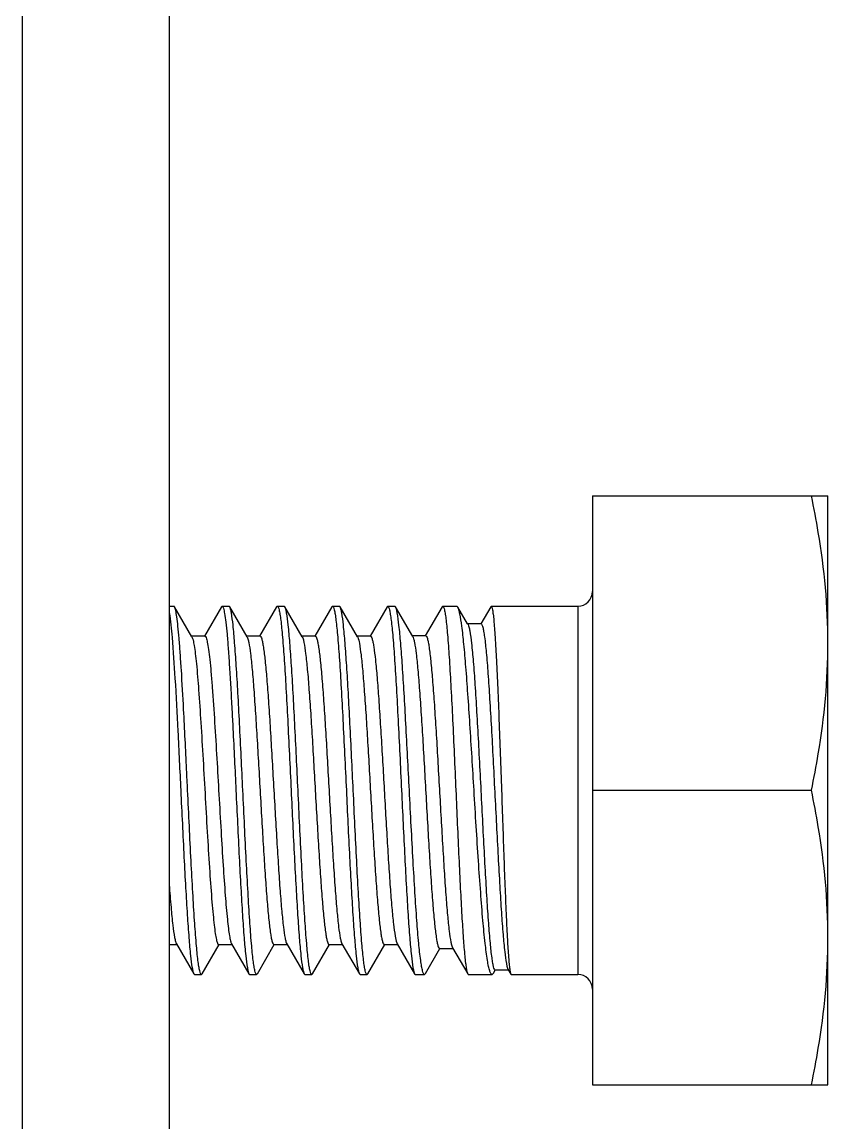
# Model space of a CAD drawing. Extents: x 54907 to 703237, y -798661 to -546661.
# Drawn here: x 385085.3 to 385366.9, y -577842.9 to -577458.3 of the extents above; entities that cross this region are included whole.
import ezdxf

# ---------------------------------------------------------------- set-up
doc = ezdxf.new("R2010")
doc.units = 0
doc.header["$LTSCALE"] = 1000
doc.header["$MEASUREMENT"] = 0

# ---------------------------------------------------------------- blocks, each defined once
blk = doc.blocks.new('gfhhrryyfd')
at = {"linetype": 'Continuous'}
for p, q in [((3703107.21, -1740966.17), (3703107.21, -1743821.07)), ((3703141.5, -1740966.17), (3703141.5, -1743821.07)), ((3703240.09, -1741177.27), (3703240.09, -1741314.43)), ((3703240.09, -1741177.27), (3703294.95, -1741177.27)), ((3703294.95, -1741314.43), (3703294.95, -1741177.27)), ((3703141.5, -1741202.99), (3703142.57, -1741202.99)), ((3703146.78, -1741210.1), (3703142.74, -1741203.13)), ((3703153.65, -1741203.13), (3703149.7, -1741209.93)), ((3703153.65, -1741203.13), (3703153.82, -1741202.99)), ((3703153.82, -1741202.99), (3703155.43, -1741202.99)), ((3703155.6, -1741203.13), (3703155.43, -1741202.99)), ((3703159.64, -1741210.1), (3703155.6, -1741203.13)), ((3703166.51, -1741203.13), (3703162.56, -1741209.93)), ((3703166.51, -1741203.13), (3703166.68, -1741202.99)), ((3703166.68, -1741202.99), (3703168.29, -1741202.99)), ((3703168.46, -1741203.13), (3703168.29, -1741202.99)), ((3703172.5, -1741210.1), (3703168.46, -1741203.13)), ((3703179.37, -1741203.13), (3703175.42, -1741209.93)), ((3703179.37, -1741203.13), (3703179.54, -1741202.99)), ((3703179.54, -1741202.99), (3703181.15, -1741202.99)), ((3703181.32, -1741203.13), (3703181.15, -1741202.99)), ((3703185.36, -1741210.1), (3703181.32, -1741203.13)), ((3703192.23, -1741203.13), (3703188.27, -1741209.93)), ((3703192.23, -1741203.13), (3703192.4, -1741202.99)), ((3703192.4, -1741202.99), (3703194.05, -1741202.99)), ((3703194.23, -1741203.14), (3703194.05, -1741202.99)), ((3703198.23, -1741210.04), (3703194.23, -1741203.14)), ((3703205.06, -1741203.12), (3703201.14, -1741209.86)), ((3703205.06, -1741203.12), (3703205.22, -1741202.99)), ((3703205.22, -1741202.99), (3703208.49, -1741202.99)), ((3703208.74, -1741203.2), (3703208.49, -1741202.99)), ((3703211.01, -1741207.11), (3703208.74, -1741203.2)), ((3703216.39, -1741203.08), (3703214.06, -1741207.07)), ((3703216.39, -1741203.08), (3703216.49, -1741202.99)), ((3703216.49, -1741202.99), (3703236.66, -1741202.99)), ((3703236.66, -1741202.99), (3703236.66, -1741288.71)), ((3703211.11, -1741207.27), (3703211.01, -1741207.11)), ((3703214.13, -1741207.11), (3703211.01, -1741207.11)), ((3703214.06, -1741207.07), (3703214.04, -1741207.11)), ((3703149.8, -1741209.93), (3703146.68, -1741209.93)), ((3703162.66, -1741209.93), (3703159.54, -1741209.93)), ((3703175.52, -1741209.93), (3703172.4, -1741209.93)), ((3703188.37, -1741209.93), (3703185.26, -1741209.93)), ((3703185.36, -1741210.1), (3703185.4, -1741210.18)), ((3703201.24, -1741209.86), (3703198.13, -1741209.86)), ((3703240.09, -1741245.85), (3703291.09, -1741245.85)), ((3703141.5, -1741281.77), (3703143.27, -1741281.77)), ((3703143.17, -1741281.6), (3703147.23, -1741288.57)), ((3703149.17, -1741288.57), (3703153.11, -1741281.77)), ((3703153.01, -1741281.77), (3703156.13, -1741281.77)), ((3703156.03, -1741281.6), (3703160.08, -1741288.57)), ((3703162.03, -1741288.57), (3703165.97, -1741281.77)), ((3703165.87, -1741281.77), (3703168.99, -1741281.77)), ((3703168.89, -1741281.6), (3703172.94, -1741288.57)), ((3703174.89, -1741288.57), (3703178.83, -1741281.77)), ((3703178.73, -1741281.77), (3703181.85, -1741281.77)), ((3703181.74, -1741281.6), (3703185.8, -1741288.57)), ((3703187.75, -1741288.57), (3703191.69, -1741281.77)), ((3703191.59, -1741281.77), (3703194.7, -1741281.77)), ((3703194.51, -1741281.4), (3703194.6, -1741281.6)), ((3703194.6, -1741281.6), (3703198.66, -1741288.57)), ((3703201.18, -1741288.53), (3703204.57, -1741282.69)), ((3703204.47, -1741282.69), (3703207.59, -1741282.69)), ((3703207.49, -1741282.52), (3703211.02, -1741288.6)), ((3703147.23, -1741288.57), (3703147.39, -1741288.71)), ((3703147.39, -1741288.71), (3703149, -1741288.71)), ((3703149.17, -1741288.57), (3703149, -1741288.71)), ((3703160.08, -1741288.57), (3703160.25, -1741288.71)), ((3703160.25, -1741288.71), (3703161.86, -1741288.71)), ((3703162.03, -1741288.57), (3703161.86, -1741288.71)), ((3703172.94, -1741288.57), (3703173.11, -1741288.71)), ((3703173.11, -1741288.71), (3703174.72, -1741288.71)), ((3703174.89, -1741288.57), (3703174.72, -1741288.71)), ((3703185.8, -1741288.57), (3703185.97, -1741288.71)), ((3703185.97, -1741288.71), (3703187.58, -1741288.71)), ((3703187.75, -1741288.57), (3703187.58, -1741288.71)), ((3703198.66, -1741288.57), (3703198.83, -1741288.71)), ((3703198.83, -1741288.71), (3703200.97, -1741288.71)), ((3703201.18, -1741288.53), (3703200.97, -1741288.71)), ((3703211.02, -1741288.6), (3703211.15, -1741288.71)), ((3703211.15, -1741288.71), (3703216.7, -1741288.71)), ((3703217, -1741288.45), (3703216.7, -1741288.71)), ((3703217, -1741288.45), (3703217.43, -1741287.71)), ((3703217.37, -1741287.67), (3703220.49, -1741287.67)), ((3703220.41, -1741287.52), (3703221.06, -1741288.65)), ((3703221.06, -1741288.65), (3703221.13, -1741288.71)), ((3703221.13, -1741288.71), (3703236.66, -1741288.71)), ((3703240.09, -1741314.43), (3703294.95, -1741314.43))]:
    blk.add_line(p, q, dxfattribs=at)
for centre, start, end in [((3703236.66, -1741199.56), 270, 0), ((3703236.66, -1741292.14), 0, 90)]:
    blk.add_arc(centre, 3.43, start, end, dxfattribs=at)
for points, knots in [([(3703294.95, -1741211.56), (3703294.95, -1741202.93), (3703293.85, -1741191.4), (3703291.68, -1741180.09), (3703291.09, -1741177.27)], [0, 0, 0, 0, 0.749211, 1, 1, 1, 1]), ([(3703141.5, -1741204.46), (3703141.85, -1741206.37), (3703142.29, -1741211.48), (3703142.93, -1741220.69), (3703143.54, -1741232.57), (3703143.96, -1741241.26), (3703144.18, -1741245.85)], [0, 0, 0, 0, 0.140047, 0.370694, 0.667791, 1, 1, 1, 1]), ([(3703142.74, -1741203.13), (3703142.73, -1741203.11), (3703142.69, -1741203.05), (3703142.62, -1741202.99), (3703142.57, -1741202.99)], [0, 0, 0, 0, 0.33644, 1, 1, 1, 1]), ([(3703144.86, -1741227.03), (3703144.7, -1741223.96), (3703144.45, -1741219.57), (3703144.08, -1741214.04), (3703143.83, -1741210.65), (3703143.57, -1741207.85), (3703143.32, -1741205.67), (3703143.06, -1741204.17), (3703142.89, -1741203.38), (3703142.74, -1741203.13)], [0, 0, 0, 0, 0.384278, 0.548795, 0.691198, 0.809122, 0.900672, 0.964483, 1, 1, 1, 1]), ([(3703153.82, -1741202.99), (3703153.88, -1741202.99), (3703154.02, -1741203.14), (3703154.21, -1741203.68), (3703154.46, -1741204.91), (3703154.72, -1741206.93), (3703155, -1741209.73), (3703155.27, -1741213.21), (3703155.55, -1741217.33), (3703155.83, -1741222.01), (3703156.02, -1741225.3), (3703156.11, -1741227.03)], [0, 0, 0, 0, 0.007293, 0.021459, 0.073997, 0.159035, 0.275243, 0.420481, 0.591942, 0.786408, 1, 1, 1, 1]), ([(3703158.65, -1741245.85), (3703158.4, -1741240.66), (3703158.04, -1741233.09), (3703157.53, -1741223.41), (3703157.16, -1741217.15), (3703156.79, -1741211.88), (3703156.43, -1741207.78), (3703156.12, -1741205.15), (3703155.83, -1741203.76), (3703155.69, -1741203.29), (3703155.6, -1741203.13)], [0, 0, 0, 0, 0.363934, 0.530187, 0.678191, 0.802879, 0.899992, 0.966292, 0.987243, 1, 1, 1, 1]), ([(3703166.68, -1741202.99), (3703166.78, -1741202.99), (3703166.97, -1741203.33), (3703167.12, -1741203.91), (3703167.32, -1741204.97), (3703167.51, -1741206.37), (3703167.71, -1741208.17), (3703167.99, -1741211.26), (3703168.33, -1741215.93), (3703168.72, -1741222.34), (3703169.11, -1741229.66), (3703169.5, -1741237.59), (3703169.76, -1741243.06), (3703169.9, -1741245.85)], [0, 0, 0, 0, 0.006687, 0.021748, 0.045922, 0.079138, 0.121135, 0.17154, 0.295605, 0.446631, 0.618866, 0.805704, 1, 1, 1, 1]), ([(3703171.51, -1741245.85), (3703171.26, -1741240.66), (3703170.9, -1741233.09), (3703170.39, -1741223.41), (3703170.02, -1741217.15), (3703169.65, -1741211.88), (3703169.28, -1741207.78), (3703168.98, -1741205.15), (3703168.69, -1741203.76), (3703168.55, -1741203.29), (3703168.46, -1741203.13)], [0, 0, 0, 0, 0.363936, 0.530191, 0.678194, 0.802878, 0.899991, 0.966291, 0.987243, 1, 1, 1, 1]), ([(3703179.54, -1741202.99), (3703179.64, -1741202.99), (3703179.83, -1741203.33), (3703179.97, -1741203.91), (3703180.18, -1741204.97), (3703180.37, -1741206.37), (3703180.56, -1741208.17), (3703180.85, -1741211.26), (3703181.19, -1741215.93), (3703181.58, -1741222.34), (3703181.97, -1741229.66), (3703182.36, -1741237.59), (3703182.62, -1741243.06), (3703182.76, -1741245.85)], [0, 0, 0, 0, 0.006686, 0.021748, 0.045922, 0.079137, 0.121134, 0.171539, 0.2956, 0.446625, 0.618862, 0.805702, 1, 1, 1, 1]), ([(3703184.37, -1741245.85), (3703184.12, -1741240.66), (3703183.76, -1741233.09), (3703183.25, -1741223.41), (3703182.87, -1741217.15), (3703182.51, -1741211.88), (3703182.14, -1741207.78), (3703181.84, -1741205.15), (3703181.55, -1741203.76), (3703181.41, -1741203.29), (3703181.32, -1741203.13)], [0, 0, 0, 0, 0.363938, 0.530193, 0.678196, 0.802878, 0.89999, 0.96629, 0.987243, 1, 1, 1, 1]), ([(3703192.4, -1741202.99), (3703192.5, -1741202.99), (3703192.68, -1741203.33), (3703192.83, -1741203.91), (3703193.04, -1741204.97), (3703193.22, -1741206.37), (3703193.42, -1741208.17), (3703193.7, -1741211.26), (3703194.04, -1741215.93), (3703194.43, -1741222.34), (3703194.83, -1741229.66), (3703195.22, -1741237.59), (3703195.48, -1741243.06), (3703195.61, -1741245.85)], [0, 0, 0, 0, 0.006686, 0.021748, 0.045923, 0.079138, 0.121135, 0.171539, 0.295599, 0.446623, 0.618861, 0.805701, 1, 1, 1, 1]), ([(3703197.44, -1741245.85), (3703197.17, -1741240.66), (3703196.79, -1741233.11), (3703196.24, -1741223.45), (3703195.85, -1741217.19), (3703195.47, -1741211.92), (3703195.08, -1741207.82), (3703194.76, -1741205.18), (3703194.47, -1741203.78), (3703194.32, -1741203.3), (3703194.23, -1741203.14)], [0, 0, 0, 0, 0.36329, 0.529314, 0.6772, 0.8019, 0.899174, 0.965796, 0.986969, 1, 1, 1, 1]), ([(3703205.22, -1741202.99), (3703205.31, -1741202.99), (3703205.5, -1741203.34), (3703205.64, -1741203.91), (3703205.83, -1741204.97), (3703206.01, -1741206.37), (3703206.2, -1741208.17), (3703206.47, -1741211.26), (3703206.79, -1741215.93), (3703207.16, -1741222.34), (3703207.53, -1741229.66), (3703207.89, -1741237.59), (3703208.14, -1741243.06), (3703208.26, -1741245.85)], [0, 0, 0, 0, 0.006577, 0.021598, 0.045743, 0.078947, 0.120936, 0.171341, 0.295421, 0.446481, 0.618759, 0.805647, 1, 1, 1, 1]), ([(3703212.5, -1741245.85), (3703212.19, -1741240.72), (3703211.74, -1741233.23), (3703211.1, -1741223.65), (3703210.64, -1741217.43), (3703210.19, -1741212.16), (3703209.74, -1741208.02), (3703209.36, -1741205.35), (3703209.02, -1741203.89), (3703208.85, -1741203.38), (3703208.74, -1741203.2)], [0, 0, 0, 0, 0.359931, 0.524763, 0.672002, 0.796741, 0.894844, 0.963163, 0.985535, 1, 1, 1, 1]), ([(3703216.49, -1741202.99), (3703216.58, -1741202.99), (3703216.71, -1741203.36), (3703216.83, -1741203.91), (3703216.98, -1741204.97), (3703217.13, -1741206.37), (3703217.28, -1741208.17), (3703217.49, -1741211.26), (3703217.75, -1741215.93), (3703218.04, -1741222.34), (3703218.33, -1741229.66), (3703218.62, -1741237.59), (3703218.81, -1741243.06), (3703218.91, -1741245.85)], [0, 0, 0, 0, 0.006021, 0.020821, 0.044863, 0.078011, 0.119986, 0.170402, 0.294571, 0.445788, 0.618273, 0.805395, 1, 1, 1, 1]), ([(3703211.11, -1741207.27), (3703211.2, -1741207.44), (3703211.35, -1741207.93), (3703211.65, -1741209.37), (3703211.98, -1741212.05), (3703212.36, -1741216.22), (3703212.75, -1741221.54), (3703213.13, -1741227.81), (3703213.52, -1741234.78), (3703213.91, -1741242.19), (3703214.29, -1741249.78), (3703214.68, -1741257.26), (3703215.06, -1741264.37), (3703215.43, -1741270.85), (3703215.81, -1741276.48), (3703216.17, -1741281.05), (3703216.5, -1741284.15), (3703216.77, -1741285.98), (3703216.96, -1741286.88), (3703217.1, -1741287.39), (3703217.28, -1741287.67), (3703217.37, -1741287.67)], [0, 0, 0, 0, 0.007107, 0.018639, 0.0548, 0.107312, 0.174177, 0.252841, 0.34033, 0.433375, 0.528546, 0.622381, 0.711512, 0.792794, 0.863403, 0.920942, 0.963521, 0.978774, 0.989867, 0.996808, 1, 1, 1, 1]), ([(3703214.13, -1741207.11), (3703214.23, -1741207.11), (3703214.42, -1741207.42), (3703214.57, -1741207.97), (3703214.78, -1741208.93), (3703215.06, -1741210.87), (3703215.4, -1741214.15), (3703215.78, -1741218.96), (3703216.17, -1741224.82), (3703216.56, -1741231.5), (3703216.94, -1741238.74), (3703217.33, -1741246.28), (3703217.71, -1741253.85), (3703218.1, -1741261.16), (3703218.48, -1741267.96), (3703218.85, -1741274), (3703219.22, -1741279.09), (3703219.59, -1741283.04), (3703219.9, -1741285.57), (3703220.18, -1741286.92), (3703220.32, -1741287.37), (3703220.41, -1741287.52)], [0, 0, 0, 0, 0.00344, 0.010899, 0.022787, 0.039077, 0.08427, 0.144807, 0.218371, 0.302169, 0.393053, 0.48765, 0.582499, 0.674175, 0.759417, 0.835242, 0.899047, 0.9487, 0.982621, 0.993382, 1, 1, 1, 1]), ([(3703146.78, -1741210.1), (3703146.92, -1741210.33), (3703147.1, -1741211.02), (3703147.35, -1741212.32), (3703147.6, -1741214.16), (3703147.97, -1741217.6), (3703148.4, -1741222.96), (3703148.71, -1741227.54), (3703148.87, -1741230.08)], [0, 0, 0, 0, 0.038835, 0.104857, 0.1976, 0.315752, 0.620526, 1, 1, 1, 1]), ([(3703149.8, -1741209.93), (3703149.95, -1741209.93), (3703150.2, -1741210.55), (3703150.42, -1741211.49), (3703150.7, -1741213.26), (3703150.97, -1741215.57), (3703151.25, -1741218.5), (3703151.65, -1741223.39), (3703151.91, -1741227.32), (3703152.08, -1741230.08)], [0, 0, 0, 0, 0.022134, 0.075093, 0.160257, 0.276417, 0.421479, 0.592671, 1, 1, 1, 1]), ([(3703159.64, -1741210.1), (3703159.73, -1741210.26), (3703159.88, -1741210.7), (3703160.17, -1741211.98), (3703160.48, -1741214.35), (3703160.86, -1741218.01), (3703161.23, -1741222.67), (3703161.61, -1741228.17), (3703161.99, -1741234.31), (3703162.37, -1741240.86), (3703162.76, -1741247.59), (3703163.14, -1741254.26), (3703163.52, -1741260.63), (3703163.9, -1741266.46), (3703164.28, -1741271.56), (3703164.65, -1741275.72), (3703164.98, -1741278.54), (3703165.25, -1741280.21), (3703165.45, -1741281.04), (3703165.6, -1741281.52), (3703165.79, -1741281.77), (3703165.87, -1741281.77)], [0, 0, 0, 0, 0.007395, 0.019019, 0.054844, 0.106491, 0.172173, 0.249556, 0.335869, 0.428015, 0.522682, 0.616468, 0.706, 0.788063, 0.859716, 0.918399, 0.962047, 0.977755, 0.989231, 0.996485, 1, 1, 1, 1]), ([(3703162.66, -1741209.93), (3703162.74, -1741209.93), (3703162.93, -1741210.18), (3703163.08, -1741210.66), (3703163.27, -1741211.49), (3703163.55, -1741213.16), (3703163.88, -1741215.98), (3703164.25, -1741220.15), (3703164.63, -1741225.24), (3703165.01, -1741231.07), (3703165.39, -1741237.44), (3703165.77, -1741244.11), (3703166.16, -1741250.85), (3703166.54, -1741257.4), (3703166.92, -1741263.54), (3703167.3, -1741269.03), (3703167.67, -1741273.7), (3703168.05, -1741277.36), (3703168.36, -1741279.72), (3703168.65, -1741281), (3703168.8, -1741281.44), (3703168.89, -1741281.6)], [0, 0, 0, 0, 0.003516, 0.010771, 0.022251, 0.037961, 0.081618, 0.140314, 0.21198, 0.294058, 0.383605, 0.477402, 0.572078, 0.664229, 0.750542, 0.827917, 0.893586, 0.945213, 0.981012, 0.992619, 1, 1, 1, 1]), ([(3703172.5, -1741210.1), (3703172.59, -1741210.26), (3703172.74, -1741210.7), (3703173.03, -1741211.98), (3703173.34, -1741214.35), (3703173.72, -1741218.01), (3703174.09, -1741222.67), (3703174.47, -1741228.17), (3703174.85, -1741234.31), (3703175.23, -1741240.86), (3703175.61, -1741247.59), (3703176, -1741254.26), (3703176.38, -1741260.63), (3703176.76, -1741266.46), (3703177.14, -1741271.56), (3703177.51, -1741275.72), (3703177.84, -1741278.54), (3703178.11, -1741280.21), (3703178.31, -1741281.04), (3703178.46, -1741281.52), (3703178.65, -1741281.77), (3703178.73, -1741281.77)], [0, 0, 0, 0, 0.007397, 0.019019, 0.054844, 0.106491, 0.172173, 0.249556, 0.335869, 0.428015, 0.522683, 0.616468, 0.706, 0.788064, 0.859716, 0.918399, 0.962047, 0.977754, 0.989232, 0.996484, 1, 1, 1, 1]), ([(3703175.52, -1741209.93), (3703175.6, -1741209.93), (3703175.79, -1741210.18), (3703175.94, -1741210.66), (3703176.13, -1741211.49), (3703176.41, -1741213.16), (3703176.74, -1741215.98), (3703177.11, -1741220.15), (3703177.49, -1741225.24), (3703177.87, -1741231.07), (3703178.25, -1741237.44), (3703178.63, -1741244.11), (3703179.01, -1741250.85), (3703179.4, -1741257.4), (3703179.78, -1741263.54), (3703180.16, -1741269.03), (3703180.53, -1741273.7), (3703180.9, -1741277.36), (3703181.22, -1741279.72), (3703181.51, -1741281), (3703181.66, -1741281.44), (3703181.74, -1741281.6)], [0, 0, 0, 0, 0.003515, 0.010771, 0.022249, 0.037962, 0.081619, 0.140314, 0.21198, 0.294058, 0.383605, 0.477402, 0.572078, 0.664229, 0.750541, 0.827917, 0.893586, 0.945213, 0.981012, 0.992621, 1, 1, 1, 1]), ([(3703185.4, -1741210.18), (3703185.62, -1741210.63), (3703185.87, -1741212.02), (3703186.25, -1741214.63), (3703186.6, -1741218.37), (3703186.98, -1741223.08), (3703187.36, -1741228.6), (3703187.73, -1741234.73), (3703188.11, -1741241.26), (3703188.49, -1741247.95), (3703188.87, -1741254.57), (3703189.25, -1741260.88), (3703189.63, -1741266.65), (3703190.01, -1741271.68), (3703190.38, -1741275.8), (3703190.7, -1741278.58), (3703190.98, -1741280.24), (3703191.17, -1741281.05), (3703191.32, -1741281.52), (3703191.51, -1741281.77), (3703191.59, -1741281.77)], [0, 0, 0, 0, 0.020603, 0.057806, 0.110504, 0.176892, 0.254638, 0.340995, 0.432905, 0.527106, 0.620258, 0.709056, 0.790352, 0.861271, 0.919315, 0.962468, 0.977994, 0.989339, 0.996513, 1, 1, 1, 1]), ([(3703188.37, -1741209.93), (3703188.46, -1741209.93), (3703188.64, -1741210.17), (3703188.79, -1741210.64), (3703188.98, -1741211.44), (3703189.25, -1741213.06), (3703189.58, -1741215.81), (3703189.95, -1741219.86), (3703190.32, -1741224.82), (3703190.69, -1741230.52), (3703191.07, -1741236.75), (3703191.57, -1741245.49), (3703192.06, -1741254.2), (3703192.57, -1741262.56), (3703192.95, -1741268.11), (3703193.32, -1741272.87), (3703193.68, -1741276.69), (3703194.05, -1741279.43), (3703194.31, -1741280.89), (3703194.51, -1741281.4)], [0, 0, 0, 0, 0.003451, 0.010528, 0.02171, 0.037015, 0.079558, 0.136815, 0.206829, 0.287179, 0.375068, 0.467432, 0.652658, 0.739058, 0.81724, 0.884486, 0.938474, 0.977372, 1, 1, 1, 1]), ([(3703198.23, -1741210.04), (3703198.32, -1741210.19), (3703198.46, -1741210.64), (3703198.76, -1741211.95), (3703199.08, -1741214.36), (3703199.45, -1741218.1), (3703199.83, -1741222.86), (3703200.21, -1741228.46), (3703200.6, -1741234.71), (3703200.98, -1741241.37), (3703201.37, -1741248.2), (3703201.75, -1741254.96), (3703202.13, -1741261.4), (3703202.51, -1741267.29), (3703202.89, -1741272.43), (3703203.26, -1741276.62), (3703203.59, -1741279.46), (3703203.86, -1741281.13), (3703204.06, -1741281.96), (3703204.2, -1741282.44), (3703204.39, -1741282.69), (3703204.47, -1741282.69)], [0, 0, 0, 0, 0.007409, 0.01909, 0.055149, 0.107148, 0.173245, 0.251046, 0.337725, 0.430132, 0.524922, 0.618672, 0.708016, 0.789761, 0.861007, 0.919255, 0.962504, 0.978047, 0.989392, 0.996551, 1, 1, 1, 1]), ([(3703201.24, -1741209.86), (3703201.33, -1741209.86), (3703201.52, -1741210.12), (3703201.67, -1741210.61), (3703201.87, -1741211.46), (3703202.14, -1741213.17), (3703202.48, -1741216.06), (3703202.85, -1741220.31), (3703203.23, -1741225.51), (3703203.62, -1741231.45), (3703204, -1741237.93), (3703204.38, -1741244.71), (3703204.77, -1741251.54), (3703205.15, -1741258.17), (3703205.53, -1741264.37), (3703205.91, -1741269.91), (3703206.28, -1741274.61), (3703206.66, -1741278.28), (3703206.97, -1741280.65), (3703207.26, -1741281.93), (3703207.4, -1741282.37), (3703207.49, -1741282.52)], [0, 0, 0, 0, 0.003529, 0.010847, 0.022435, 0.038293, 0.08234, 0.141503, 0.213655, 0.296174, 0.386062, 0.480058, 0.574763, 0.666765, 0.752768, 0.829708, 0.894868, 0.945981, 0.981331, 0.99276, 1, 1, 1, 1]), ([(3703291.09, -1741245.85), (3703291.68, -1741243.02), (3703293.85, -1741231.72), (3703294.95, -1741220.19), (3703294.95, -1741211.56)], [0, 0, 0, 0, 0.250789, 1, 1, 1, 1]), ([(3703145.79, -1741245.85), (3703145.71, -1741244.23), (3703145.41, -1741237.96), (3703145.11, -1741231.68), (3703144.86, -1741227.03)], [0, 0, 0, 0, 0.258222, 1, 1, 1, 1]), ([(3703156.11, -1741227.03), (3703156.19, -1741228.52), (3703156.51, -1741234.8), (3703156.81, -1741241.07), (3703157.04, -1741245.85)], [0, 0, 0, 0, 0.238495, 1, 1, 1, 1]), ([(3703148.87, -1741230.08), (3703149.05, -1741232.94), (3703149.4, -1741238.82), (3703149.9, -1741247.67), (3703150.4, -1741256.41), (3703150.9, -1741264.47), (3703151.33, -1741270.53), (3703151.7, -1741274.66), (3703151.95, -1741277.1), (3703152.19, -1741279.02), (3703152.45, -1741280.48), (3703152.65, -1741281.27), (3703152.88, -1741281.77), (3703153.01, -1741281.77)], [0, 0, 0, 0, 0.165501, 0.339784, 0.511803, 0.670616, 0.80615, 0.862438, 0.909852, 0.947659, 0.975319, 0.992557, 1, 1, 1, 1]), ([(3703152.08, -1741230.08), (3703152.44, -1741235.66), (3703152.91, -1741244.09), (3703153.55, -1741255.19), (3703154.02, -1741263.02), (3703154.5, -1741269.87), (3703154.91, -1741274.76), (3703155.26, -1741277.89), (3703155.49, -1741279.57), (3703155.73, -1741280.76), (3703155.91, -1741281.39), (3703156.03, -1741281.6)], [0, 0, 0, 0, 0.324453, 0.489839, 0.64461, 0.779868, 0.887864, 0.929656, 0.962499, 0.985988, 1, 1, 1, 1]), ([(3703144.18, -1741245.85), (3703144.43, -1741251.05), (3703144.79, -1741258.61), (3703145.3, -1741268.29), (3703145.67, -1741274.56), (3703146.04, -1741279.83), (3703146.4, -1741283.93), (3703146.71, -1741286.55), (3703147, -1741287.94), (3703147.13, -1741288.41), (3703147.23, -1741288.57)], [0, 0, 0, 0, 0.363997, 0.530272, 0.678287, 0.802974, 0.90007, 0.966338, 0.987267, 1, 1, 1, 1]), ([(3703149, -1741288.71), (3703148.91, -1741288.71), (3703148.72, -1741288.37), (3703148.57, -1741287.78), (3703148.37, -1741286.73), (3703148.18, -1741285.33), (3703147.98, -1741283.53), (3703147.7, -1741280.44), (3703147.36, -1741275.77), (3703146.97, -1741269.36), (3703146.58, -1741262.04), (3703146.18, -1741254.11), (3703145.92, -1741248.64), (3703145.79, -1741245.85)], [0, 0, 0, 0, 0.006687, 0.021749, 0.045924, 0.07914, 0.121138, 0.171544, 0.295611, 0.44664, 0.618872, 0.805705, 1, 1, 1, 1]), ([(3703157.04, -1741245.85), (3703157.29, -1741251.05), (3703157.65, -1741258.61), (3703158.16, -1741268.29), (3703158.53, -1741274.55), (3703158.89, -1741279.83), (3703159.26, -1741283.93), (3703159.57, -1741286.55), (3703159.85, -1741287.94), (3703159.99, -1741288.41), (3703160.08, -1741288.57)], [0, 0, 0, 0, 0.363992, 0.530264, 0.678281, 0.802969, 0.900068, 0.966337, 0.987267, 1, 1, 1, 1]), ([(3703161.86, -1741288.71), (3703161.77, -1741288.71), (3703161.58, -1741288.37), (3703161.43, -1741287.78), (3703161.23, -1741286.73), (3703161.04, -1741285.33), (3703160.84, -1741283.53), (3703160.56, -1741280.44), (3703160.22, -1741275.77), (3703159.83, -1741269.36), (3703159.44, -1741262.04), (3703159.04, -1741254.11), (3703158.78, -1741248.64), (3703158.65, -1741245.85)], [0, 0, 0, 0, 0.006687, 0.02175, 0.045925, 0.079141, 0.121139, 0.171544, 0.29561, 0.446639, 0.618874, 0.805705, 1, 1, 1, 1]), ([(3703169.9, -1741245.85), (3703170.14, -1741251.05), (3703170.5, -1741258.61), (3703171.02, -1741268.29), (3703171.39, -1741274.55), (3703171.75, -1741279.83), (3703172.12, -1741283.93), (3703172.43, -1741286.55), (3703172.71, -1741287.94), (3703172.85, -1741288.41), (3703172.94, -1741288.57)], [0, 0, 0, 0, 0.36399, 0.530265, 0.678283, 0.80297, 0.900067, 0.966336, 0.987267, 1, 1, 1, 1]), ([(3703174.72, -1741288.71), (3703174.63, -1741288.71), (3703174.44, -1741288.37), (3703174.29, -1741287.78), (3703174.08, -1741286.73), (3703173.9, -1741285.33), (3703173.7, -1741283.53), (3703173.42, -1741280.44), (3703173.08, -1741275.77), (3703172.69, -1741269.36), (3703172.29, -1741262.04), (3703171.9, -1741254.11), (3703171.64, -1741248.64), (3703171.51, -1741245.85)], [0, 0, 0, 0, 0.006687, 0.02175, 0.045926, 0.079142, 0.121139, 0.171543, 0.295606, 0.446635, 0.618871, 0.805705, 1, 1, 1, 1]), ([(3703182.76, -1741245.85), (3703183, -1741251.05), (3703183.36, -1741258.61), (3703183.88, -1741268.29), (3703184.25, -1741274.56), (3703184.61, -1741279.83), (3703184.98, -1741283.93), (3703185.29, -1741286.55), (3703185.57, -1741287.94), (3703185.71, -1741288.41), (3703185.8, -1741288.57)], [0, 0, 0, 0, 0.363992, 0.53027, 0.678287, 0.802972, 0.900066, 0.966335, 0.987267, 1, 1, 1, 1]), ([(3703187.58, -1741288.71), (3703187.48, -1741288.71), (3703187.3, -1741288.37), (3703187.15, -1741287.78), (3703186.94, -1741286.73), (3703186.76, -1741285.33), (3703186.56, -1741283.53), (3703186.28, -1741280.44), (3703185.94, -1741275.77), (3703185.55, -1741269.36), (3703185.15, -1741262.04), (3703184.76, -1741254.11), (3703184.5, -1741248.64), (3703184.37, -1741245.85)], [0, 0, 0, 0, 0.006687, 0.021749, 0.045924, 0.07914, 0.121137, 0.17154, 0.295601, 0.446627, 0.618864, 0.805703, 1, 1, 1, 1]), ([(3703195.61, -1741245.85), (3703195.86, -1741251.05), (3703196.22, -1741258.61), (3703196.73, -1741268.29), (3703197.11, -1741274.56), (3703197.47, -1741279.83), (3703197.84, -1741283.93), (3703198.14, -1741286.55), (3703198.43, -1741287.94), (3703198.57, -1741288.41), (3703198.66, -1741288.57)], [0, 0, 0, 0, 0.363998, 0.530276, 0.678291, 0.802973, 0.900067, 0.966336, 0.987267, 1, 1, 1, 1]), ([(3703200.97, -1741288.71), (3703200.87, -1741288.71), (3703200.65, -1741288.38), (3703200.49, -1741287.78), (3703200.26, -1741286.73), (3703199.95, -1741284.62), (3703199.57, -1741281.04), (3703199.14, -1741275.78), (3703198.72, -1741269.36), (3703198.29, -1741262.04), (3703197.86, -1741254.11), (3703197.58, -1741248.64), (3703197.44, -1741245.85)], [0, 0, 0, 0, 0.007081, 0.022303, 0.046557, 0.07981, 0.172207, 0.296205, 0.44712, 0.619207, 0.805877, 1, 1, 1, 1]), ([(3703208.26, -1741245.85), (3703208.49, -1741251.08), (3703208.82, -1741258.69), (3703209.29, -1741268.42), (3703209.63, -1741274.7), (3703209.96, -1741279.98), (3703210.25, -1741283.65), (3703210.5, -1741285.95), (3703210.66, -1741287.16), (3703210.82, -1741288.01), (3703210.94, -1741288.45), (3703211.02, -1741288.6)], [0, 0, 0, 0, 0.366142, 0.533181, 0.681612, 0.806274, 0.90284, 0.939518, 0.968031, 0.988196, 1, 1, 1, 1]), ([(3703216.7, -1741288.71), (3703216.59, -1741288.71), (3703216.33, -1741288.4), (3703216.12, -1741287.78), (3703215.85, -1741286.74), (3703215.48, -1741284.62), (3703215.03, -1741281.04), (3703214.52, -1741275.78), (3703214.02, -1741269.36), (3703213.51, -1741262.04), (3703213, -1741254.11), (3703212.67, -1741248.64), (3703212.5, -1741245.85)], [0, 0, 0, 0, 0.007835, 0.023392, 0.047821, 0.08116, 0.173569, 0.297436, 0.448123, 0.619913, 0.806242, 1, 1, 1, 1]), ([(3703218.91, -1741245.85), (3703219, -1741248.54), (3703219.18, -1741253.83), (3703219.45, -1741261.52), (3703219.72, -1741268.65), (3703219.98, -1741274.97), (3703220.24, -1741280.24), (3703220.46, -1741283.9), (3703220.66, -1741286.16), (3703220.78, -1741287.32), (3703220.9, -1741288.11), (3703220.99, -1741288.52), (3703221.06, -1741288.65)], [0, 0, 0, 0, 0.188442, 0.370144, 0.538605, 0.687798, 0.812406, 0.907981, 0.943781, 0.971161, 0.989909, 1, 1, 1, 1]), ([(3703294.95, -1741280.14), (3703294.95, -1741271.51), (3703293.85, -1741259.98), (3703291.68, -1741248.68), (3703291.09, -1741245.85)], [0, 0, 0, 0, 0.749211, 1, 1, 1, 1]), ([(3703141.5, -1741267.84), (3703141.63, -1741269.6), (3703141.87, -1741272.75), (3703142.27, -1741276.86), (3703142.61, -1741279.51), (3703142.92, -1741280.94), (3703143.07, -1741281.43), (3703143.17, -1741281.6)], [0, 0, 0, 0, 0.381828, 0.682922, 0.89127, 0.958208, 1, 1, 1, 1]), ([(3703291.09, -1741314.43), (3703291.68, -1741311.6), (3703293.85, -1741300.3), (3703294.95, -1741288.77), (3703294.95, -1741280.14)], [0, 0, 0, 0, 0.250789, 1, 1, 1, 1])]:
    blk.add_open_spline(points, degree=3, knots=knots, dxfattribs=at)

msp = doc.modelspace()

# ---------------------------------------------------------------- block references
at = {"lineweight": -3, "xscale": 1.5, "yscale": 1.5, "zscale": 1.5}
msp.add_blockref('gfhhrryyfd', (-5169575.55, 2034142.04), dxfattribs=at)

doc.saveas('drawing.dxf')
